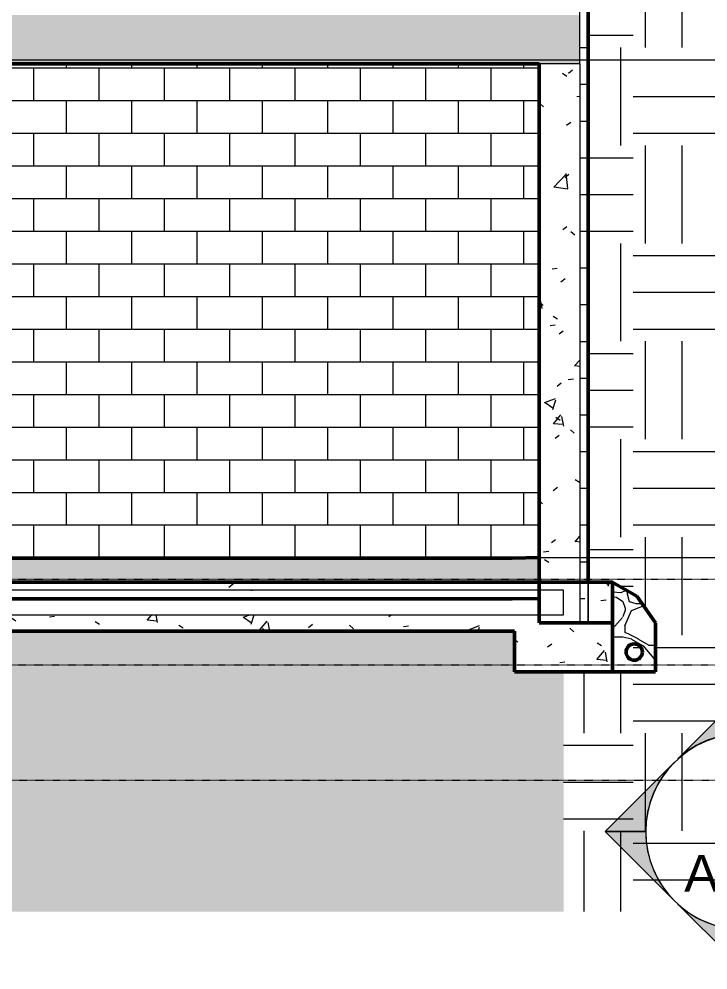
# Model space of a CAD drawing. Header units: inches. Extents: x -4178 to 1394, y -264 to 627.
# Drawn here: x 905.5 to 1074.3, y -253 to -20 of the extents above; entities that cross this region are included whole.
import ezdxf

# ---------------------------------------------------------------- set-up
doc = ezdxf.new("R2010")
doc.units = ezdxf.units.IN
doc.header["$MEASUREMENT"] = 0
doc.linetypes.add('Aligning Line 1_8_', pattern=[0.25, 0.125, -0.125])
doc.linetypes.add('Grid Line 1_2_', pattern=[0.875, 0.5, -0.125, 0.125, -0.125])
for name, color, linetype, lineweight in [('0-4', 50, 'Continuous', 5), ('A-FLOR', 192, 'Continuous', 13), ('A-FLOR-5', 192, 'Continuous', 50), ('A-FLOR-LEVL-1', 51, 'Grid Line 1_2_', 9), ('A-FLOR-MCUT', 51, 'Continuous', 13), ('A-FLOR-PATT-1', 8, 'Continuous', 9), ('A-WALL', 113, 'Continuous', 13), ('A-WALL-PATT-1', 8, 'Continuous', 9), ('A-WALL-PATT-2', 111, 'Continuous', 9), ('C-BLDG-PADS-1', 50, 'Continuous', 13), ('C-TOPO', 7, 'Continuous', 9), ('G-ANNO-SYMB', 111, 'Aligning Line 1_8_', 9), ('G-ANNO-SYMB-1', 147, 'Aligning Line 1_8_', 9), ('G-ANNO-SYMB-2', 111, 'Continuous', 9), ('S-FNDN-2', 32, 'Continuous', 9), ('S-FNDN-3', 32, 'Continuous', 50)]:
    doc.layers.add(name, color=color, linetype=linetype, lineweight=lineweight)
doc.styles.add('Arial', font='arial.ttf', dxfattribs={"height": 9})
pattern_1 = [(0, (0, 0), (24, 24), [24, -24]), (0, (0, 9), (24, 24), [24, -24]), (0, (0, 18), (24, 24), [24, -24]), (90, (3, 21), (-24, 24), [24, -24]), (90, (12, 21), (-24, 24), [24, -24]), (90, (21, 21), (-24, 24), [24, -24])]
pattern_2 = [(50, (-11044.228, 0), (27.5427, -2.40992), [2.88, -31.68]), (355, (-11044.228, 0), (-5.327844, 28.884266), [2.304, -25.344]), (100.451, (-11041.933, -0.2), (22.215316, 26.47393), [2.448, -26.924]), (46.184, (-11044.23, 7.68), (40.98187, -6.35642), [4.32, -47.52]), (96.636, (-11040.813, 7.15), (35.89075, 37.40619), [3.671, -40.386]), (351.184, (-11044.23, 7.68), (35.89097, 37.40622), [3.456, -38.016]), (21, (-11040.388, 5.76), (22.921036, -15.46073), [2.88, -31.68]), (326, (-11040.388, 5.76), (9.34353, 27.84574), [2.304, -25.344]), (71.451, (-11038.478, 4.472), (32.26477, 12.38442), [2.448, -26.924]), (37.5, (-11044.228, 0), (0.466855, 12.782707), [1.267, -23.77, 1.267, -24.461, -25.44]), (37.5, (-11044.228, 0), (0.466855, 12.782707), [-50.765, 1.267, -24.173]), (7.5, (-11044.228, 0), (10.10159, 15.14509), [1.267, -13.402, 1.267, -23.194, -9.696]), (7.5, (-11044.228, 0), (10.10159, 15.14509), [-39.13, 1.267, -8.429]), (327.5, (-11052.791, 0), (20.499161, -0.86578), [1.267, -8.333, 1.267, -28.685, -39.744]), (327.5, (-11052.791, 0), (20.499161, -0.86578), [-39.552, 1.267, -38.477]), (317.5, (-11056.631, 0), (22.39478, 3.844288), [1.267, -11.213, 1.267, -18.624, -28.224]), (317.5, (-11056.631, 0), (22.39478, 3.844288), [-32.371, 1.267, -26.957])]

# ---------------------------------------------------------------- blocks, each defined once
blk = doc.blocks.new('CTR  - Topography_rvt-2-BUILDING ELEVATION - SOUTH')
at = {"layer": 'C-TOPO'}
h = blk.add_hatch(dxfattribs=at)
h.set_pattern_fill('FP_35', color=256, style=0, pattern_type=2)
h.set_pattern_definition(pattern_1)
h.paths.add_polyline_path([(12083.19, -238.73), (12266.59, -238.73), (12266.59, -30), (12184.69, -30), (12134.96, 0), (12083.19, 0), (12083.22, -3.25), (12088.69, -3.25), (12088.69, -4), (12089.19, -4), (12089.19, -158), (12095.19, -158.03), (12101.1, -161.45), (12105.69, -168), (12105.69, -180), (12083.19, -180), (12083.19, -190.87)], flags=0)
h.paths.add_polyline_path([(12100.94, -177.09), (12101.74, -176.7), (12102.3, -176.01), (12102.49, -175.14), (12102.3, -174.27), (12101.74, -173.57), (12100.94, -173.19), (12100.05, -173.19), (12099.25, -173.57), (12098.69, -174.27), (12098.49, -175.14), (12098.69, -176.01), (12099.25, -176.7), (12100.05, -177.09)], flags=0)
h = blk.add_hatch(dxfattribs=at)
h.set_pattern_fill('FP_35', color=256, style=0, pattern_type=2)
h.set_pattern_definition(pattern_1)
h.paths.add_polyline_path([(9895.19, -238.73), (12083.19, -238.73), (12083.19, -180), (12071.19, -180), (12071.19, -170), (9907.19, -170), (9907.19, -180), (9895.19, -180), (9895.19, -190.87)], flags=0)
at = {"layer": 'C-BLDG-PADS-1'}
for p, q in [((12083.19, -160), (9895.19, -160)), ((12083.19, -166), (12083.19, -160)), ((9895.19, -166), (12083.19, -166))]:
    blk.add_line(p, q, dxfattribs=at)
blk = doc.blocks.new('CTR - 1st Phase -Stairs _ Elevators_rvt-2-BUILDING ELEVATION - SOUTH')
at = {"layer": 'A-WALL-PATT-1'}
h = blk.add_hatch(dxfattribs=at)
h.set_pattern_fill('FP_48', color=256, style=0, pattern_type=2)
h.set_pattern_definition([(0, (12077.189, -152), (0, 8), []), (90, (12077.189, -152), (-8, 8), [8, -8])])
h.paths.add_polyline_path([(11855.19, -152), (12077.19, -152), (12077.19, -31), (11859.19, -31), (11859.19, -51.21), (11858.4, -52), (11855.19, -52), (11855.19, -143.02)], flags=0)
at = {"layer": 'A-FLOR-LEVL-1'}
for p, q in [((9659.78, -30), (12376.81, -30)), ((9659.78, -152), (12376.81, -152))]:
    blk.add_line(p, q, dxfattribs=at)
at = {"layer": 'G-ANNO-SYMB-1'}
blk.add_line((9756.48, -206.49), (12280.06, -206.49), dxfattribs=at)
blk = doc.blocks.new('Basic Wall _ EXT - C8AØF - _10_ CONCRETE _ 2_ EPS INSUL_ - ___-2578962-BUILDING ELEVATION - SOUTH')
at = {"layer": 'A-WALL-PATT-2'}
h = blk.add_hatch(dxfattribs=at)
h.set_pattern_fill('FP_43', color=256, style=0, pattern_type=2)
h.set_pattern_definition([(212.005, (-3.225, 8.062), (-161.2402825, -107.4918226), [5.07, -501.974]), (213.69, (0, 10.212), (-53.746352, -53.74678), [3.876, -189.91]), (198.435, (1.612, 10.749), (-107.493043, -53.746483), [1.7, -168.262]), (180, (3.76, 10.75), (-7e-15, -53.747), [2.15, -51.597]), (161.565, (5.375, 10.212), (-53.74607, 4.8e-05), [1.7, -168.262]), (333.435, (5.912, 48.91), (53.74613, 5e-05), [2.404, -117.777]), (296.565, (5.375, 49.984), (53.74653, -53.74707), [1.202, -118.979]), (270, (5.375, 52.67), (53.747, 3e-15), [2.687, -51.059]), (186.34, (5.912, 17.736), (-429.9727255, -53.7448118), [4.867, -481.829]), (296.565, (17.736, 51.06), (53.74653, -53.74707), [1.202, -118.979]), (303.69, (16.661, 52.672), (53.74678, -53.746352), [1.938, -191.848]), (229.399, (25.261, 29.023), (-268.731142, -322.4813064), [4.955, -490.564]), (243.435, (26.873, 32.248), (5e-05, -53.74613), [3.605, -116.576]), (213.69, (45.685, 26.336), (-53.746352, -53.74678), [1.938, -191.848]), (33.69, (29.561, 11.287), (53.746352, 53.74678), [1.938, -191.848]), (0, (28.486, 11.287), (0, 53.747), [1.075, -52.672]), (333.435, (27.41, 11.824), (53.74613, 5e-05), [1.202, -118.979]), (284.036, (26.873, 13.974), (53.745452, -161.240095), [2.216, -219.387]), (270, (26.873, 15.05), (53.747, 3e-15), [1.075, -52.672]), (243.435, (26.873, 16.124), (5e-05, -53.74613), [1.202, -118.979]), (135, (26.873, 16.66), (-53.74719, 4e-15), [0.76, -75.249]), (90, (26.873, 16.124), (-53.747, 3e-15), [0.537, -53.209]), (18.435, (46.222, 40.847), (107.493043, 53.746483), [3.399, -166.562]), (6.34, (49.447, 41.922), (429.9727255, 53.7448118), [4.867, -481.829]), (180, (47.297, 29.023), (-7e-15, -53.747), [3.225, -50.522]), (197.354, (55.896, 31.71), (-161.2394906, -53.7461613), [9.01, -891.947]), (198.435, (57.509, 32.248), (-107.493043, -53.746483), [1.7, -168.262]), (213.69, (59.121, 33.323), (-53.746352, -53.74678), [1.938, -191.848]), (251.565, (59.659, 34.935), (-4.8e-05, -53.74607), [1.7, -168.262]), (243.435, (60.196, 36.01), (5e-05, -53.74613), [1.202, -118.979]), (270, (60.196, 37.085), (53.747, 3e-15), [1.075, -52.672]), (293.199, (58.584, 40.847), (53.7472486, -107.4932332), [4.093, -405.228]), (315, (56.97, 42.46), (53.74719, 0), [2.28, -73.729]), (0, (54.284, 42.46), (0, 53.747), [2.687, -51.059]), (341.565, (42.46, 29.561), (53.74607, -4.8e-05), [1.7, -168.262]), (303.69, (41.385, 31.173), (53.74678, -53.746352), [1.938, -191.848]), (279.462, (40.847, 34.398), (53.745121, -268.732805), [3.269, -323.658]), (270, (40.847, 37.623), (53.747, 3e-15), [3.225, -50.522]), (239.036, (42.46, 40.31), (-53.7474274, -107.492684), [3.134, -310.26]), (188.13, (46.222, 40.847), (-322.479255, -53.7460447), [3.8, -376.245]), (116.565, (6.45, 39.235), (-53.74653, 53.74707), [1.202, -118.979]), (135, (7.525, 38.16), (-53.74719, 4e-15), [1.52, -74.489]), (168.69, (10.212, 37.623), (-53.7468035, -0.000329), [2.741, -271.314]), (191.31, (12.899, 38.16), (-214.98617, -53.747253), [2.741, -271.314]), (194.036, (15.049, 38.698), (-161.240095, -53.745452), [2.216, -219.387]), (236.31, (16.124, 40.31), (-53.746162, -107.493473), [1.938, -191.848]), (236.31, (17.199, 41.922), (-53.746162, -107.493473), [1.938, -191.848]), (270, (17.2, 43.535), (53.747, 3e-15), [1.612, -52.134]), (291.801, (16.124, 46.222), (53.745405, -107.4938445), [2.894, -286.54]), (116.565, (16.66, 34.935), (-53.74653, 53.74707), [2.404, -117.777]), (168.69, (19.349, 34.398), (-53.7468035, -0.000329), [2.741, -271.314]), (194.036, (21.499, 34.935), (-161.240095, -53.745452), [2.216, -219.387]), (225, (23.11, 36.548), (4e-15, -53.74719), [2.28, -73.729]), (251.565, (23.648, 38.16), (-4.8e-05, -53.74607), [1.7, -168.262]), (296.565, (22.574, 40.31), (53.74653, -53.74707), [2.404, -117.777]), (315, (21.5, 41.385), (53.74719, 0), [1.52, -74.489]), (326.31, (19.886, 42.46), (107.493473, -53.746162), [1.938, -191.848]), (0, (18.81, 42.46), (0, 53.747), [1.075, -52.672]), (33.69, (17.199, 41.385), (53.746352, 53.74678), [1.938, -191.848]), (71.565, (16.661, 39.772), (4.8e-05, 53.74607), [1.7, -168.262]), (63.435, (16.124, 38.698), (-5e-05, 53.74613), [1.202, -118.979]), (71.565, (15.587, 37.085), (4.8e-05, 53.74607), [1.7, -168.262]), (104.036, (15.587, 34.935), (-53.745452, 161.240095), [2.216, -219.387]), (45, (14.512, 33.86), (0, 53.74719), [1.52, -74.489]), (18.435, (12.899, 33.323), (107.493043, 53.746483), [1.7, -168.262]), (0, (10.21, 33.323), (0, 53.747), [2.687, -51.059]), (14.036, (8.062, 32.785), (161.240095, 53.745452), [2.216, -219.387]), (341.565, (6.45, 33.323), (53.74607, -4.8e-05), [1.7, -168.262]), (270, (6.45, 34.935), (53.747, 3e-15), [1.612, -52.134]), (225, (8.062, 36.548), (4e-15, -53.74719), [2.28, -73.729]), (198.435, (11.287, 37.623), (-107.493043, -53.746483), [3.399, -166.562]), (180, (13.974, 37.623), (-7e-15, -53.747), [2.687, -51.059]), (153.435, (15.05, 37.085), (-53.74613, -5e-05), [1.202, -118.979]), (206.565, (35.473, 28.486), (-53.74707, -53.74653), [1.202, -118.979]), (146.31, (37.085, 27.411), (-107.493473, 53.746162), [1.938, -191.848]), (119.745, (39.235, 23.648), (-161.240006, 268.7329498), [4.333, -428.985]), (95.711, (39.772, 18.274), (-53.7499707, 483.7182417), [5.401, -534.745]), (90, (39.77, 17.736), (-53.747, 3e-15), [0.537, -53.209]), (63.435, (39.235, 16.66), (-5e-05, 53.74613), [1.202, -118.979]), (26.565, (38.16, 16.124), (53.74707, 53.74653), [1.202, -118.979]), (0, (36.55, 16.124), (0, 53.747), [1.612, -52.134]), (0, (36.01, 16.124), (0, 53.747), [0.537, -53.209]), (0, (34.935, 16.124), (0, 53.747), [1.075, -52.672]), (326.31, (33.323, 17.199), (107.493473, -53.746162), [1.938, -191.848]), (333.435, (32.248, 17.736), (53.74613, 5e-05), [1.202, -118.979]), (284.036, (31.71, 19.886), (53.745452, -161.240095), [2.216, -219.387]), (270, (31.71, 20.96), (53.747, 3e-15), [1.075, -52.672]), (270, (31.71, 22.574), (53.747, 3e-15), [1.612, -52.134]), (258.69, (32.248, 25.261), (0.000329, -53.7468035), [2.741, -271.314]), (231.34, (34.398, 27.948), (-161.240446, -214.9860746), [3.441, -340.704]), (270, (45.685, 26.873), (53.747, 3e-15), [0.537, -53.209]), (270, (45.685, 27.41), (53.747, 3e-15), [0.537, -53.209]), (326.31, (44.072, 28.486), (107.493473, -53.746162), [1.938, -191.848]), (333.435, (40.847, 30.098), (53.74613, 5e-05), [3.605, -116.576]), (0, (38.16, 30.1), (0, 53.747), [2.687, -51.059]), (63.435, (37.623, 29.023), (-5e-05, 53.74613), [1.202, -118.979]), (90, (37.623, 26.873), (-53.747, 3e-15), [2.15, -51.597]), (135, (39.235, 25.26), (-53.74719, 4e-15), [2.28, -73.729]), (161.565, (40.847, 24.723), (-53.74607, 4.8e-05), [1.7, -168.262]), (180, (42.46, 24.723), (-7e-15, -53.747), [1.612, -52.134]), (198.435, (44.072, 25.261), (-107.493043, -53.746483), [1.7, -168.262]), (351.87, (23.111, 54.284), (53.7461965, 0.0002374), [7.601, -372.445]), (14.036, (20.961, 53.747), (161.240095, 53.745452), [2.216, -219.387]), (53.13, (19.349, 51.597), (107.493888, 161.239608), [2.687, -266.045]), (95.194, (19.886, 45.685), (-53.7425223, 537.4656776), [5.937, -587.714]), (101.31, (20.424, 42.997), (-53.747253, 214.98617), [2.741, -271.314]), (143.13, (22.574, 41.385), (-161.239608, 107.493888), [2.687, -266.045]), (161.565, (24.186, 40.847), (-53.74607, 4.8e-05), [1.7, -168.262]), (198.435, (25.798, 41.385), (-107.493043, -53.746483), [1.7, -168.262]), (225, (28.486, 44.072), (4e-15, -53.74719), [3.8, -72.209]), (228.814, (32.248, 48.372), (-322.4798873, -376.2254623), [5.713, -565.62]), (251.565, (32.785, 49.984), (-4.8e-05, -53.74607), [1.7, -168.262]), (270, (32.785, 50.52), (53.747, 3e-15), [0.537, -53.209]), (288.435, (32.248, 52.134), (53.746483, -107.493043), [1.7, -168.262]), (326.31, (30.636, 53.209), (107.493473, -53.746162), [1.938, -191.848]), (90, (5.91, 40.31), (-53.747, 3e-15), [3.762, -49.984]), (338.199, (13.437, 47.297), (161.239646, -53.7457635), [2.894, -286.54]), (0, (10.21, 47.297), (0, 53.747), [3.225, -50.522]), (30.964, (7.525, 45.685), (161.239769, 107.493597), [3.134, -310.26]), (45, (5.912, 44.072), (0, 53.74719), [2.28, -73.729]), (90, (-2.687, 23.11), (-53.747, 3e-15), [3.762, -49.984]), (116.565, (-1.075, 19.886), (-53.74653, 53.74707), [3.605, -116.576]), (153.435, (2.15, 18.274), (-53.74613, -5e-05), [3.605, -116.576]), (180, (4.837, 18.274), (-7e-15, -53.747), [2.687, -51.059]), (218.66, (7.525, 20.424), (-53.746083, -53.7467553), [3.441, -340.704]), (231.34, (9.674, 23.111), (-161.240446, -214.9860746), [3.441, -340.704]), (213.69, (12.899, 25.261), (-53.746352, -53.74678), [3.876, -189.91]), (239.036, (14.512, 27.948), (-53.7474274, -107.492684), [3.134, -310.26]), (270, (14.51, 29.023), (53.747, 3e-15), [1.075, -52.672]), (270, (14.51, 30.636), (53.747, 3e-15), [1.612, -52.134]), (315, (12.9, 32.248), (53.74719, 0), [2.28, -73.729]), (350.538, (9.674, 32.785), (53.746303, 0.0004666), [3.269, -323.658]), (14.036, (5.375, 31.71), (161.240095, 53.745452), [4.432, -217.171]), (18.435, (0.537, 30.098), (107.493043, 53.746483), [5.099, -164.863]), (45, (-1.075, 28.486), (0, 53.74719), [2.28, -73.729]), (45, (-2.687, 26.873), (0, 53.74719), [2.28, -73.729]), (108.435, (9.137, 15.049), (-53.746483, 107.493043), [3.399, -166.562]), (126.87, (10.749, 12.899), (-53.746296, 53.746504), [2.687, -266.045]), (146.31, (12.362, 11.824), (-107.493473, 53.746162), [1.938, -191.848]), (161.565, (13.974, 11.287), (-53.74607, 4.8e-05), [1.7, -168.262]), (135, (15.587, 9.674), (-53.74719, 4e-15), [2.28, -73.729]), (161.565, (17.199, 9.137), (-53.74607, 4.8e-05), [1.7, -168.262]), (180, (18.81, 9.137), (-7e-15, -53.747), [1.612, -52.134]), (206.565, (19.886, 9.674), (-53.74707, -53.74653), [1.202, -118.979]), (206.565, (22.036, 10.75), (-53.74707, -53.74653), [2.404, -117.777]), (189.462, (25.261, 11.287), (-268.732805, -53.745121), [3.269, -323.658]), (243.435, (26.336, 13.437), (5e-05, -53.74613), [2.404, -117.777]), (270, (26.336, 13.974), (53.747, 3e-15), [0.537, -53.209]), (270, (26.336, 15.05), (53.747, 3e-15), [1.075, -52.672]), (326.31, (24.723, 18.274), (107.493473, -53.746162), [1.938, -191.848]), (327.995, (20.424, 20.961), (268.733967, -161.2380842), [5.07, -501.974]), (329.036, (17.736, 22.574), (107.492684, -53.7474274), [3.134, -310.26]), (341.565, (14.512, 23.648), (53.74607, -4.8e-05), [3.399, -166.562]), (0, (12.36, 23.65), (0, 53.747), [2.15, -51.597]), (33.69, (10.749, 22.574), (53.746352, 53.74678), [1.938, -191.848]), (53.13, (9.137, 20.424), (107.493888, 161.239608), [2.687, -266.045]), (63.435, (8.062, 18.274), (-5e-05, 53.74613), [2.404, -117.777]), (225, (32.785, 13.974), (4e-15, -53.74719), [2.28, -73.729]), (236.31, (33.86, 15.587), (-53.746162, -107.493473), [1.938, -191.848]), (270, (33.86, 16.124), (53.747, 3e-15), [0.537, -53.209]), (315, (32.785, 17.2), (53.74719, 0), [1.52, -74.489]), (333.435, (30.636, 18.274), (53.74613, 5e-05), [2.404, -117.777]), (18.435, (27.411, 17.199), (107.493043, 53.746483), [3.399, -166.562]), (75.964, (26.873, 15.049), (0.000257, 53.746622), [2.216, -219.387]), (71.565, (2.687, 4.837), (4.8e-05, 53.74607), [1.7, -168.262]), (135, (3.762, 3.762), (-53.74719, 4e-15), [1.52, -74.489]), (146.31, (5.375, 2.687), (-107.493473, 53.746162), [1.938, -191.848]), (153.435, (7.525, 1.612), (-53.74613, -5e-05), [2.404, -117.777]), (180, (8.06, 1.61), (-7e-15, -53.747), [0.537, -53.209]), (161.565, (9.674, 1.075), (-53.74607, 4.8e-05), [1.7, -168.262]), (180, (11.824, 1.075), (-7e-15, -53.747), [2.15, -51.597]), (198.435, (13.437, 1.612), (-107.493043, -53.746483), [1.7, -168.262]), (210.964, (16.124, 3.225), (-161.239769, -107.493597), [3.134, -310.26]), (206.565, (17.2, 3.762), (-53.74707, -53.74653), [1.202, -118.979]), (251.565, (17.736, 5.375), (-4.8e-05, -53.74607), [1.7, -168.262]), (303.69, (16.661, 6.987), (53.74678, -53.746352), [1.938, -191.848]), (306.87, (15.049, 9.137), (53.746296, -53.746504), [2.687, -266.045]), (323.13, (12.899, 10.749), (161.239608, -107.493888), [2.687, -266.045]), (345.964, (10.749, 11.287), (53.746622, -0.000257), [2.216, -219.387]), (18.435, (9.137, 10.749), (107.493043, 53.746483), [1.7, -168.262]), (30.964, (6.45, 9.137), (161.239769, 107.493597), [3.134, -310.26]), (39.806, (3.225, 6.45), (53.745895, 53.7473397), [4.198, -415.576]), (135, (19.35, 1.612), (-53.74719, 4e-15), [0.76, -75.249]), (153.435, (20.424, 1.075), (-53.74613, -5e-05), [1.202, -118.979]), (191.31, (23.111, 1.612), (-214.98617, -53.747253), [2.741, -271.314]), (165.964, (25.261, 1.075), (-53.746622, 0.000257), [2.216, -219.387]), (175.236, (31.71, 0.537), (-53.7466193, 0.0007513), [6.472, -640.722]), (206.565, (32.785, 1.075), (-53.74707, -53.74653), [1.202, -118.979]), (225, (33.86, 2.15), (4e-15, -53.74719), [1.52, -74.489]), (270, (33.86, 4.837), (53.747, 3e-15), [2.687, -51.059]), (270, (33.86, 6.45), (53.747, 3e-15), [1.612, -52.134]), (308.66, (31.71, 9.137), (53.7467553, -53.746083), [3.441, -340.704]), (338.199, (29.023, 10.212), (161.239646, -53.7457635), [2.894, -286.54]), (348.69, (26.336, 10.749), (53.7468035, 0.000329), [2.741, -271.314]), (18.435, (21.499, 9.137), (107.493043, 53.746483), [5.099, -164.863]), (36.87, (19.349, 7.525), (53.746504, 53.746296), [2.687, -266.045]), (68.199, (18.274, 4.837), (53.7457635, 161.239646), [2.894, -286.54]), (101.31, (18.811, 2.15), (-53.747253, 214.98617), [2.741, -271.314]), (348.69, (13.974, 53.209), (53.7468035, 0.000329), [2.741, -271.314]), (354.806, (8.062, 53.747), (53.7467267, 0.0004023), [5.937, -587.714]), (0, (6.45, 53.747), (0, 53.747), [1.612, -52.134]), (45, (5.375, 52.672), (0, 53.74719), [1.52, -74.489]), (180, (9.674, 47.834), (-7e-15, -53.747), [1.612, -52.134]), (188.13, (13.437, 48.372), (-322.479255, -53.7460447), [3.8, -376.245]), (172.875, (17.736, 47.834), (-53.7469793, 0.0004808), [4.333, -428.985]), (225, (18.274, 48.372), (4e-15, -53.74719), [0.76, -75.249]), (270, (18.274, 49.984), (53.747, 3e-15), [1.612, -52.134]), (161.565, (35.473, 51.597), (-53.74607, 4.8e-05), [1.7, -168.262]), (180, (37.623, 51.597), (-7e-15, -53.747), [2.15, -51.597]), (198.435, (39.235, 52.134), (-107.493043, -53.746483), [1.7, -168.262]), (170.538, (42.46, 51.597), (-53.746303, -0.0004666), [3.269, -323.658]), (213.69, (44.072, 52.672), (-53.746352, -53.74678), [1.938, -191.848]), (270, (44.07, 53.21), (53.747, 3e-15), [0.537, -53.209]), (296.565, (43.535, 54.284), (53.74653, -53.74707), [1.202, -118.979]), (341.565, (40.31, 55.359), (53.74607, -4.8e-05), [3.399, -166.562]), (341.565, (37.085, 56.434), (53.74607, -4.8e-05), [3.399, -166.562]), (14.036, (34.935, 55.896), (161.240095, 53.745452), [2.216, -219.387]), (45, (33.323, 54.284), (0, 53.74719), [2.28, -73.729]), (104.036, (33.86, 52.134), (-53.745452, 161.240095), [2.216, -219.387]), (0, (-8.06, 5.375), (0, 53.747), [0.537, -53.209]), (315, (-9.137, 6.45), (53.74719, 0), [1.52, -74.489]), (274.764, (-9.674, 12.899), (53.7498183, -591.21148), [6.472, -640.722]), (255.964, (-9.137, 15.049), (-0.000257, -53.746622), [2.216, -219.387]), (225, (-8.062, 16.124), (4e-15, -53.74719), [1.52, -74.489]), (198.435, (-3.225, 17.736), (-107.493043, -53.746483), [5.099, -164.863]), (180, (-2.687, 17.736), (-7e-15, -53.747), [0.537, -53.209]), (171.87, (1.075, 17.199), (-53.7461965, -0.0002374), [3.8, -376.245]), (146.31, (7.525, 16.661), (-107.493473, 53.746162), [1.938, -191.848]), (108.435, (8.599, 13.437), (-53.746483, 107.493043), [3.399, -166.562]), (90, (8.6, 12.9), (-53.747, 3e-15), [0.537, -53.209]), (71.565, (8.062, 11.287), (4.8e-05, 53.74607), [1.7, -168.262]), (26.565, (6.987, 10.75), (53.74707, 53.74653), [1.202, -118.979]), (18.435, (5.375, 10.212), (107.493043, 53.746483), [1.7, -168.262]), (126.87, (34.398, 6.45), (-53.746296, 53.746504), [2.687, -266.045]), (123.69, (35.473, 4.837), (-53.74678, 53.746352), [1.938, -191.848]), (149.036, (38.16, 3.225), (-107.492684, 53.7474274), [3.134, -310.26]), (168.69, (40.847, 2.687), (-53.7468035, -0.000329), [2.741, -271.314]), (213.69, (42.46, 3.762), (-53.746352, -53.74678), [1.938, -191.848]), (251.565, (42.997, 5.375), (-4.8e-05, -53.74607), [1.7, -168.262]), (270, (42.997, 5.91), (53.747, 3e-15), [0.537, -53.209]), (279.462, (42.46, 9.137), (53.745121, -268.732805), [3.269, -323.658]), (243.435, (42.997, 10.212), (5e-05, -53.74613), [1.202, -118.979]), (270, (42.997, 10.75), (53.747, 3e-15), [0.537, -53.209]), (296.565, (41.385, 13.974), (53.74653, -53.74707), [3.605, -116.576]), (329.036, (38.698, 15.587), (107.492684, -53.7474274), [3.134, -310.26]), (8.13, (34.935, 15.049), (322.479255, 53.7460447), [3.8, -376.245]), (45, (32.785, 12.9), (0, 53.74719), [3.04, -72.969]), (45, (31.71, 11.824), (0, 53.74719), [1.52, -74.489]), (90, (31.71, 10.21), (-53.747, 3e-15), [1.612, -52.134]), (123.69, (32.785, 8.599), (-53.74678, 53.746352), [1.938, -191.848]), (101.31, (40.847, 18.274), (-53.747253, 214.98617), [2.741, -271.314]), (108.435, (41.385, 16.661), (-53.746483, 107.493043), [1.7, -168.262]), (135, (41.922, 16.124), (-53.74719, 4e-15), [0.76, -75.249]), (180, (43.535, 16.124), (-7e-15, -53.747), [1.612, -52.134]), (213.69, (45.147, 17.199), (-53.746352, -53.74678), [1.938, -191.848]), (187.125, (49.447, 17.736), (-376.2258933, -53.7460037), [4.333, -428.985]), (236.31, (50.522, 19.349), (-53.746162, -107.493473), [1.938, -191.848]), (270, (50.52, 19.886), (53.747, 3e-15), [0.537, -53.209]), (288.435, (49.984, 21.499), (53.746483, -107.493043), [1.7, -168.262]), (285.945, (48.909, 25.261), (53.7457394, -161.239833), [3.913, -387.368]), (315, (47.834, 26.336), (53.74719, 0), [1.52, -74.489]), (18.435, (46.222, 25.798), (107.493043, 53.746483), [1.7, -168.262]), (29.745, (42.46, 23.648), (268.7329498, 161.240006), [4.333, -428.985]), (18.435, (40.847, 23.111), (107.493043, 53.746483), [1.7, -168.262]), (75.964, (40.31, 20.961), (0.000257, 53.746622), [2.216, -219.387]), (180, (24.723, 34.935), (-7e-15, -53.747), [1.612, -52.134]), (180, (25.8, 34.935), (-7e-15, -53.747), [1.075, -52.672]), (135, (26.873, 33.86), (-53.74719, 4e-15), [1.52, -74.489]), (90, (26.873, 32.25), (-53.747, 3e-15), [1.612, -52.134]), (26.565, (18.81, 23.648), (53.74707, 53.74653), [3.605, -116.576]), (341.565, (17.199, 24.186), (53.74607, -4.8e-05), [1.7, -168.262]), (300.964, (15.587, 26.873), (107.493597, -161.239769), [3.134, -310.26]), (71.565, (25.798, 28.486), (4.8e-05, 53.74607), [1.7, -168.262]), (90, (25.8, 25.8), (-53.747, 3e-15), [2.687, -51.059]), (123.69, (26.873, 24.186), (-53.74678, 53.746352), [1.938, -191.848]), (153.435, (29.023, 23.11), (-53.74613, -5e-05), [2.404, -117.777]), (198.435, (30.636, 23.648), (-107.493043, -53.746483), [1.7, -168.262]), (243.435, (31.173, 24.723), (5e-05, -53.74613), [1.202, -118.979]), (255.964, (31.71, 26.873), (-0.000257, -53.746622), [2.216, -219.387]), (251.565, (32.248, 28.486), (-4.8e-05, -53.74607), [1.7, -168.262]), (291.801, (31.173, 31.173), (53.745405, -107.4938445), [2.894, -286.54]), (323.13, (29.023, 32.785), (161.239608, -107.493888), [2.687, -266.045]), (18.435, (27.411, 32.248), (107.493043, 53.746483), [1.7, -168.262]), (63.435, (26.336, 30.098), (-5e-05, 53.74613), [2.404, -117.777]), (135, (22.036, 20.424), (-53.74719, 4e-15), [2.28, -73.729]), (149.036, (24.723, 18.811), (-107.492684, 53.7474274), [3.134, -310.26]), (146.31, (26.336, 17.736), (-107.493473, 53.746162), [1.938, -191.848]), (180, (27.41, 17.736), (-7e-15, -53.747), [1.075, -52.672]), (210.964, (30.098, 19.349), (-161.239769, -107.493597), [3.134, -310.26]), (243.435, (30.636, 20.424), (5e-05, -53.74613), [1.202, -118.979]), (303.69, (29.561, 22.036), (53.74678, -53.746352), [1.938, -191.848]), (321.34, (26.873, 24.186), (214.9860746, -161.240446), [3.441, -340.704]), (345.964, (24.723, 24.723), (53.746622, -0.000257), [2.216, -219.387]), (11.31, (22.036, 24.186), (214.98617, 53.747253), [2.741, -271.314]), (26.565, (20.96, 23.648), (53.74707, 53.74653), [1.202, -118.979]), (71.565, (20.424, 22.036), (4.8e-05, 53.74607), [1.7, -168.262]), (15.945, (19.349, 33.86), (161.239833, 53.7457394), [3.913, -387.368]), (29.745, (15.587, 31.71), (268.7329498, 161.240006), [4.333, -428.985]), (63.435, (15.05, 30.636), (-5e-05, 53.74613), [1.202, -118.979]), (90, (15.05, 29.023), (-53.747, 3e-15), [1.612, -52.134]), (104.036, (15.587, 26.873), (-53.745452, 161.240095), [2.216, -219.387]), (120.964, (17.199, 24.186), (-107.493597, 161.239769), [3.134, -310.26]), (153.435, (47.297, 52.672), (-53.74613, -5e-05), [1.202, -118.979]), (180, (48.37, 52.67), (-7e-15, -53.747), [1.075, -52.672]), (209.745, (52.134, 54.821), (-268.7329498, -161.240006), [4.333, -428.985]), (225, (54.284, 56.97), (4e-15, -53.74719), [3.04, -72.969]), (239.036, (55.896, 59.659), (-53.7474274, -107.492684), [3.134, -310.26]), (239.036, (57.509, 62.346), (-53.7474274, -107.492684), [3.134, -310.26]), (270, (57.51, 62.883), (53.747, 3e-15), [0.537, -53.209]), (333.435, (56.434, 63.42), (53.74613, 5e-05), [1.202, -118.979]), (0, (54.82, 63.42), (0, 53.747), [1.612, -52.134]), (45, (53.21, 61.81), (0, 53.74719), [2.28, -73.729]), (26.565, (46.76, 58.584), (53.74707, 53.74653), [7.211, -112.97]), (30.964, (44.072, 56.971), (161.239769, 107.493597), [3.134, -310.26]), (90, (44.07, 55.896), (-53.747, 3e-15), [1.075, -52.672]), (128.66, (46.222, 53.209), (-53.7467553, 53.746083), [3.441, -340.704]), (255.964, (40.31, 35.473), (-0.000257, -53.746622), [2.216, -219.387]), (281.31, (39.772, 38.16), (53.747253, -214.98617), [2.741, -271.314]), (309.806, (37.085, 41.385), (53.7473397, -53.745895), [4.198, -415.576]), (329.036, (34.398, 42.997), (107.492684, -53.7474274), [3.134, -310.26]), (345.964, (32.248, 43.535), (53.746622, -0.000257), [2.216, -219.387]), (0, (30.1, 43.535), (0, 53.747), [2.15, -51.597]), (26.565, (27.948, 42.46), (53.74707, 53.74653), [2.404, -117.777]), (45, (26.336, 40.847), (0, 53.74719), [2.28, -73.729]), (53.13, (24.723, 38.698), (107.493888, 161.239608), [2.687, -266.045]), (90, (24.723, 37.085), (-53.747, 3e-15), [1.612, -52.134]), (135, (26.336, 35.473), (-53.74719, 4e-15), [2.28, -73.729]), (144.462, (30.098, 32.785), (-161.238939, 107.4938196), [4.623, -457.722]), (135, (32.785, 30.098), (-53.74719, 4e-15), [3.8, -72.209]), (153.435, (34.935, 29.023), (-53.74613, -5e-05), [2.404, -117.777]), (206.565, (37.085, 30.098), (-53.74707, -53.74653), [2.404, -117.777]), (230.194, (39.772, 33.323), (-214.9878405, -268.731413), [4.198, -415.576]), (66.801, (32.785, 46.222), (107.4952753, 268.7318964), [4.093, -405.228]), (90, (32.785, 44.61), (-53.747, 3e-15), [1.612, -52.134]), (153.435, (33.86, 44.072), (-53.74613, -5e-05), [1.202, -118.979]), (153.435, (36.01, 42.997), (-53.74613, -5e-05), [2.404, -117.777]), (149.036, (38.698, 41.385), (-107.492684, 53.7474274), [3.134, -310.26]), (180, (41.385, 41.385), (-7e-15, -53.747), [2.687, -51.059]), (180, (44.61, 41.385), (-7e-15, -53.747), [3.225, -50.522]), (213.69, (46.222, 42.46), (-53.746352, -53.74678), [1.938, -191.848]), (243.435, (47.297, 44.61), (5e-05, -53.74613), [2.404, -117.777]), (277.125, (46.76, 48.909), (53.7460037, -376.2258933), [4.333, -428.985]), (315, (45.685, 49.984), (53.74719, 0), [1.52, -74.489]), (341.565, (44.072, 50.522), (53.74607, -4.8e-05), [1.7, -168.262]), (352.875, (39.772, 51.059), (53.7469793, -0.0004808), [4.333, -428.985]), (0, (37.085, 51.06), (0, 53.747), [2.687, -51.059]), (21.801, (34.398, 49.984), (107.4938445, 53.745405), [2.894, -286.54]), (90, (58.584, 47.297), (-53.747, 3e-15), [2.15, -51.597]), (90, (58.584, 45.147), (-53.747, 3e-15), [2.15, -51.597]), (56.31, (57.509, 43.535), (53.746162, 107.493473), [1.938, -191.848]), (18.435, (55.896, 42.997), (107.493043, 53.746483), [1.7, -168.262]), (0, (50.52, 42.997), (0, 53.747), [5.375, -48.372]), (341.565, (48.909, 43.535), (53.74607, -4.8e-05), [1.7, -168.262]), (296.565, (48.372, 44.61), (53.74653, -53.74707), [1.202, -118.979]), (278.13, (47.834, 48.372), (53.7460447, -322.479255), [3.8, -376.245]), (270, (47.834, 48.91), (53.747, 3e-15), [0.537, -53.209]), (251.565, (48.372, 50.522), (-4.8e-05, -53.74607), [1.7, -168.262]), (225, (49.984, 52.134), (4e-15, -53.74719), [2.28, -73.729]), (218.66, (52.672, 54.284), (-53.746083, -53.7467553), [3.441, -340.704]), (225, (54.284, 55.896), (4e-15, -53.74719), [2.28, -73.729]), (206.565, (55.36, 56.434), (-53.74707, -53.74653), [1.202, -118.979]), (180, (56.434, 56.434), (-7e-15, -53.747), [1.075, -52.672]), (123.69, (57.509, 54.821), (-53.74678, 53.746352), [1.938, -191.848]), (108.435, (58.046, 53.209), (-53.746483, 107.493043), [1.7, -168.262]), (98.13, (58.584, 49.447), (-53.7460447, 322.479255), [3.8, -376.245])])
h.paths.add_polyline_path([(12095.19, -180), (12105.69, -180), (12105.69, -168), (12101.1, -161.45), (12095.19, -158.03), (12095.19, -178.91)], flags=0)
h.paths.add_polyline_path([(12100.05, -177.09), (12099.25, -176.7), (12098.69, -176.01), (12098.49, -175.14), (12098.69, -174.27), (12099.25, -173.57), (12100.05, -173.19), (12100.94, -173.19), (12101.74, -173.57), (12102.3, -174.27), (12102.49, -175.14), (12102.3, -176.01), (12101.74, -176.7), (12100.94, -177.09)], flags=0)
at = {"layer": 'S-FNDN-2'}
blk.add_line((12089.19, -158), (12089.19, -168), dxfattribs=at)
at = {"layer": 'S-FNDN-3'}
for p, q in [((12095.13, -158), (12089.19, -158)), ((12101.1, -161.45), (12095.13, -158)), ((12105.69, -168), (12101.1, -161.45)), ((12089.19, -168), (12095.19, -168)), ((12095.19, -168), (12095.19, -180)), ((12105.69, -180), (12105.69, -168)), ((12095.19, -180), (12105.69, -180))]:
    blk.add_line(p, q, dxfattribs=at)
for start, end in [(0, 180), (180, 0)]:
    blk.add_arc((12100.49, -175.14), 2, start, end, dxfattribs=at)
blk = doc.blocks.new('Section - Section Head - Filled-22785-BUILDING ELEVATION - SOUTH')
at = {"layer": 'G-ANNO-SYMB-2'}
h = blk.add_hatch(color=256, dxfattribs=at)
edge = h.paths.add_edge_path(flags=0)
edge.add_line((10162.08, -163.47), (10178.19, -147.37))
edge.add_line((10178.19, -147.37), (10178.19, -157.28))
edge.add_arc((10178.19, -181.31), 24.03, 90, 132.0784)
h = blk.add_hatch(color=256, dxfattribs=at)
edge = h.paths.add_edge_path(flags=0)
edge.add_arc((10178.19, -181.31), 24, 135, 180)
edge.add_line((10154.19, -181.31), (10144.25, -181.31))
edge.add_line((10144.25, -181.31), (10161.22, -164.34))
h = blk.add_hatch(color=256, dxfattribs=at)
edge = h.paths.add_edge_path(flags=0)
edge.add_line((10161.22, -198.28), (10144.25, -181.31))
edge.add_line((10144.25, -181.31), (10154.19, -181.31))
edge.add_arc((10178.19, -181.31), 24, 180, 225)
h = blk.add_hatch(color=256, dxfattribs=at)
edge = h.paths.add_edge_path(flags=0)
edge.add_arc((10178.19, -181.31), 24.03, 227.9216, 270)
edge.add_line((10178.19, -205.34), (10178.19, -215.25))
edge.add_line((10178.19, -215.25), (10162.08, -199.15))
for p, q in [((10178.19, -147.37), (10162.08, -163.47)), ((10178.19, -157.28), (10178.19, -147.37)), ((10161.22, -164.34), (10144.25, -181.31)), ((10154.19, -181.31), (10144.25, -181.31)), ((10144.25, -181.31), (10161.22, -198.28)), ((10144.25, -181.31), (10154.19, -181.31)), ((10162.08, -199.15), (10178.19, -215.25)), ((10178.19, -215.25), (10178.19, -205.34))]:
    blk.add_line(p, q, dxfattribs=at)
for centre, radius, start, end in [((10178.19, -181.34), 24, 90, 270), ((10178.19, -181.31), 24.03, 90, 132.0784), ((10178.19, -181.34), 24, 270, 90), ((10178.19, -181.31), 24, 135, 180), ((10178.19, -181.31), 24, 180, 225), ((10178.19, -181.31), 24.03, 227.9216, 270)]:
    blk.add_arc(centre, radius, start, end, dxfattribs=at)

msp = doc.modelspace()

# ---------------------------------------------------------------- hatches: boundary and pattern name
at = {"layer": 'A-FLOR-PATT-1'}
h = msp.add_hatch(dxfattribs=at)
h.set_pattern_fill('FP_44', color=256, style=0, pattern_type=2)
h.set_pattern_definition(pattern_2)
h.paths.add_polyline_path([(13.475, -31), (231.211, -31), (231.211, -21), (245.211, -21), (245.211, -31), (483.961, -31), (483.961, -21), (497.961, -21), (497.961, -31), (795.961, -31), (795.961, -21), (809.961, -21), (809.961, -31), (1042.961, -31), (1042.961, -19), (-1147.039, -19), (-1147.039, -31), (-884.632, -31), (-884.632, -21), (-870.632, -21), (-870.632, -31), (-584.039, -31), (-584.039, -21), (-570.039, -21), (-570.039, -31), (-234.789, -31), (-234.789, -21), (-220.789, -21), (-220.789, -31), (-25.956, -31)], flags=0)
h = msp.add_hatch(dxfattribs=at)
h.set_pattern_fill('FP_44', color=256, style=0, pattern_type=2)
h.set_pattern_definition(pattern_2)
h.paths.add_polyline_path([(-1135.575, -158.108), (1032.961, -158), (1032.961, -152), (1026.358, -152.108), (-1137.124, -152.085), (-1143.039, -152), (-1143.039, -158), (-1135.575, -158)], flags=0)
at = {"layer": 'A-WALL-PATT-2'}
h = msp.add_hatch(dxfattribs=at)
h.set_pattern_fill('FP_39', color=256, style=0, pattern_type=2)
h.set_pattern_definition([(0, (-11044.228, 0), (0, 9), []), (90, (-11044.228, 0), (-9, 6e-16), [])])
h.paths.add_polyline_path([(1042.961, -168), (1044.416, -160.727), (1042.961, -161.333), (1042.961, -166.946)], flags=0)
h.paths.add_polyline_path([(1042.961, -158), (1044.961, -158), (1044.961, -4), (1044.461, -4), (1044.461, -16), (1042.961, -16), (1042.961, -143.019)], flags=0)
h = msp.add_hatch(dxfattribs=at)
h.set_pattern_fill('FP_44', color=256, style=0, pattern_type=2)
h.set_pattern_definition(pattern_2)
h.paths.add_polyline_path([(1032.961, -168), (1042.961, -168), (1042.961, -161.333), (1038.961, -163), (1038.961, -166), (1032.961, -166.006), (1032.961, -166.946)], flags=0)
h.paths.add_polyline_path([(1038.678, -158), (1042.961, -158), (1042.961, -31), (1032.961, -31), (1032.961, -158), (1034.499, -158)], flags=0)
at = {"layer": 'S-FNDN-2'}
h = msp.add_hatch(dxfattribs=at)
h.set_pattern_fill('FP_44', color=256, style=0, pattern_type=2)
h.set_pattern_definition(pattern_2)
h.paths.add_polyline_path([(841.523, -170), (1026.961, -170), (1026.961, -168), (1032.961, -168), (1032.961, -166), (808.961, -166.006), (808.961, -170)], flags=0)
h.paths.add_polyline_path([(1050.961, -168), (1050.961, -158), (808.961, -158), (808.961, -160), (1038.961, -160), (1038.961, -163), (1044.416, -160.727), (1042.961, -168), (1048.535, -168)], flags=0)
h = msp.add_hatch(dxfattribs=at)
h.set_pattern_fill('FP_44', color=256, style=0, pattern_type=2)
h.set_pattern_definition(pattern_2)
h.paths.add_polyline_path([(1026.961, -180), (1050.961, -180), (1050.961, -168), (1026.961, -168), (1026.961, -170)], flags=0)

# ---------------------------------------------------------------- linework, layer by layer
at = {"layer": 'A-FLOR'}
msp.add_line((1032.961, -152), (810.961, -152), dxfattribs=at)
at = {"layer": 'A-FLOR-5'}
for p, q in [((809.961, -31), (1032.961, -31)), ((1026.358, -152.108), (-1135.575, -152.108)), ((1032.961, -152), (1026.358, -152.108)), ((808.961, -162.108), (1026.358, -162.108)), ((1026.358, -162.108), (1032.961, -162))]:
    msp.add_line(p, q, dxfattribs=at)
at = {"layer": 'A-FLOR-LEVL-1'}
for p, q in [((-1383.7, -30), (1331.831, -30)), ((-1383.7, -152), (1331.831, -152))]:
    msp.add_line(p, q, dxfattribs=at)
at = {"layer": 'A-FLOR-MCUT'}
for p, q in [((1042.961, -31), (1042.961, -16)), ((808.961, -158.108), (1026.358, -158.108)), ((1026.358, -158.108), (1032.961, -158))]:
    msp.add_line(p, q, dxfattribs=at)
at = {"layer": 'A-WALL'}
for q in [(1032.961, -31), (1042.961, -168)]:
    msp.add_line((1042.961, -31), q, dxfattribs=at)
at = {"layer": 'G-ANNO-SYMB'}
for p, q in [((-1287.744, -157.31), (1235.832, -157.31)), ((-1287.744, -178.239), (1235.832, -178.239))]:
    msp.add_line(p, q, dxfattribs=at)
at = {"layer": 'S-FNDN-2'}
msp.add_line((1044.961, -168), (1044.961, -158), dxfattribs=at)
at = {"layer": 'S-FNDN-3'}
for p, q in [((1044.961, -158), (1044.961, -4)), ((1032.961, -31), (1032.961, -168)), ((1050.961, -158), (808.961, -158)), ((1050.961, -180), (1050.961, -158)), ((-1137.039, -170), (1026.961, -170)), ((1026.961, -170), (1026.961, -180)), ((1032.961, -168), (1044.961, -168)), ((1026.961, -180), (1050.961, -180))]:
    msp.add_line(p, q, dxfattribs=at)

# ---------------------------------------------------------------- block references
at = {"layer": '0-4'}
for name in ['CTR - 1st Phase -Stairs _ Elevators_rvt-2-BUILDING ELEVATION - SOUTH', 'CTR  - Topography_rvt-2-BUILDING ELEVATION - SOUTH']:
    msp.add_blockref(name, (-11044.228, 0), dxfattribs=at)
at = {"layer": 'G-ANNO-SYMB-2'}
msp.add_blockref('Section - Section Head - Filled-22785-BUILDING ELEVATION - SOUTH', (-9095.104, -37.791), dxfattribs=at)
at = {"layer": 'S-FNDN-2'}
msp.add_blockref('Basic Wall _ EXT - C8AØF - _10_ CONCRETE _ 2_ EPS INSUL_ - ___-2578962-BUILDING ELEVATION - SOUTH', (-11044.228, 0), dxfattribs=at)

# ---------------------------------------------------------------- texts
at = {"layer": 'G-ANNO-SYMB-2', "insert": (1068.52, -224.829), "char_height": 9, "width": 35.754, "attachment_point": 1, "style": 'Arial'}
msp.add_mtext('A200', dxfattribs=at)

doc.saveas('drawing.dxf')
